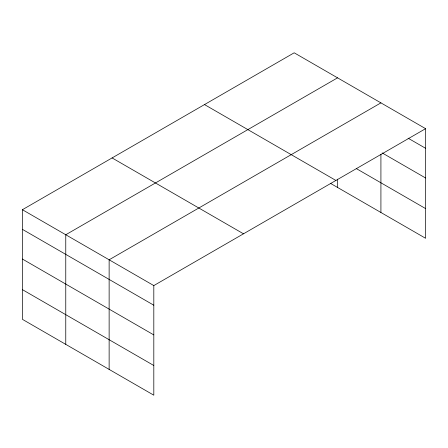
<?xml version="1.0" encoding="UTF-8"?>
<svg xmlns="http://www.w3.org/2000/svg" width="448" height="448" viewBox="0 0 448 448"><rect width="100%" height="100%" fill="white"/><g stroke="black" fill="none" stroke-linecap="round" stroke-linejoin="round"><path stroke-width="0.67" d="M22.4 209.714L153.81 285.583L153.81 395.198L22.4 319.329L22.4 209.714L294.19 52.802L425.6 128.671L425.6 238.286L330.327 183.277M337.557 77.834L65.766 234.752L65.766 344.366M380.918 102.872L109.133 259.79L109.133 369.404M153.81 285.583L425.6 128.671M408.089 138.191L425.6 148.299M382.127 152.897L425.6 177.996M356.227 168.538L425.6 208.589M204.501 104.58L335.91 180.454M112.09 157.931L243.499 233.806M22.4 229.348L153.81 305.217M22.4 259.039L153.81 334.914M22.4 289.638L153.81 365.506M380.918 154.286L380.918 212.486M337.557 179.166L337.557 187.454"/></g></svg>
